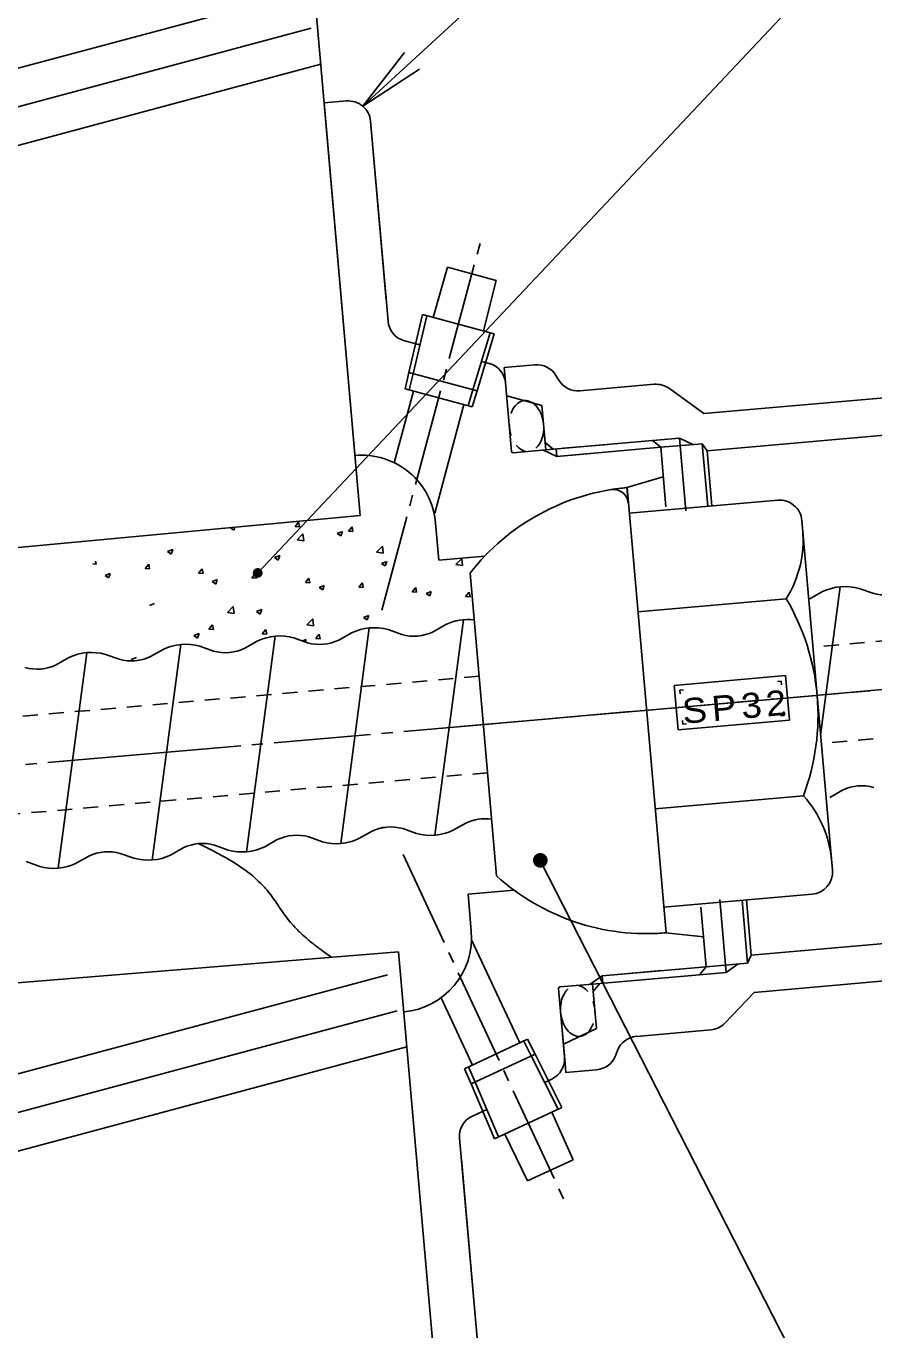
# Model space of a CAD drawing. Units: millimetres on the paper, scale 1:2. Extents: x 0 to 841, y 0 to 594.
# Drawn here: x 563.1 to 620, y 267.3 to 354.8 of the extents above; entities that cross this region are included whole.
import ezdxf

# ---------------------------------------------------------------- set-up
doc = ezdxf.new("R2010")
doc.units = ezdxf.units.MM
for name, pattern in [('USER1', [1.75, 1, -0.75]), ('USER2', [8.75, 6.5, -0.75, 0.75, -0.75]), ('USER3', [7.75, 4, -0.75, 0.75, -0.75, 0.75, -0.75])]:
    doc.linetypes.add(name, pattern=pattern)
for name, color, linetype, lineweight in [('1_外形線', 7, 'Continuous', 25), ('2_細い実線', 3, 'Continuous', 25), ('3_隠れ線', 2, 'USER1', 25), ('4_中心線', 1, 'USER2', 25), ('5_想像線', 6, 'USER3', 25), ('6_寸法線', 4, 'Continuous', 25)]:
    doc.layers.add(name, color=color, linetype=linetype, lineweight=lineweight)
doc.styles.add('標準ベクトル', font='')
doc.styles.get('標準ベクトル').set_extended_font_data('標準ベクトル')

# ---------------------------------------------------------------- blocks, each defined once
blk = doc.blocks.new('open_arrow')
at = {"color": 0, "linetype": 'Continuous', "lineweight": -2}
blk.add_lwpolyline([(7.5, 1.25), (0, 0), (7.5, -1.25)], dxfattribs=at)
blk = doc.blocks.new('filled_dot')
at = {"color": 0, "linetype": 'Continuous', "lineweight": -2, "const_width": 1.25}
blk.add_lwpolyline([(-0.625, 0, 1), (0.625, 0, 1)], format="xyb", close=True, dxfattribs=at)

msp = doc.modelspace()

# ---------------------------------------------------------------- linework, layer by layer
at = {"layer": '1_外形線'}
for p, q in [((585.527, 321.967), (578.805, 398.802)), ((523.585, 341.544), (581.583, 357.085)), ((523.806, 339.015), (582.23, 354.67)), ((524.028, 336.486), (582.877, 352.255)), ((583.105, 349.656), (584.599, 349.787)), ((583.105, 349.656), (584.599, 349.787)), ((583.105, 349.656), (585.527, 321.967)), ((583.105, 349.656), (585.527, 321.967)), ((587.274, 336.415), (586.224, 348.423)), ((587.398, 335.005), (586.224, 348.423)), ((590.432, 335.256), (591.397, 338.621)), ((594.66, 337.747), (591.397, 338.621)), ((593.813, 334.35), (594.66, 337.747)), ((588.798, 331.553), (589.713, 335.449)), ((594.533, 334.157), (589.713, 335.449)), ((589.533, 333.411), (588.504, 333.687)), ((593.377, 330.326), (594.533, 334.157)), ((608.591, 328.798), (656.809, 333.017)), ((594.184, 332.165), (593.67, 332.302)), ((595.199, 331.893), (597.264, 332.073)), ((595.199, 331.893), (595.691, 326.264)), ((593.377, 330.326), (588.798, 331.553)), ((589.079, 331.478), (588.824, 330.392)), ((598.673, 331.364), (598.873, 331.039)), ((587.819, 325.502), (589.108, 330.315)), ((593.054, 329.258), (588.543, 330.467)), ((593.096, 330.401), (592.774, 329.333)), ((600.281, 330.33), (605.272, 330.766)), ((606.288, 330.483), (608.591, 328.798)), ((608.826, 326.309), (654.563, 330.311)), ((590.534, 322.111), (592.489, 329.409)), ((595.366, 329.987), (597.73, 329.354)), ((597.73, 329.354), (597.991, 326.365)), ((597.948, 326.863), (598.489, 326.409)), ((597.991, 326.365), (605.164, 326.993)), ((599.187, 326.47), (602.175, 326.731)), ((605.706, 326.538), (605.164, 326.993)), ((605.706, 326.538), (608.495, 326.782)), ((605.706, 326.538), (606.054, 322.553)), ((606.957, 327.149), (607.383, 322.277)), ((608.495, 326.782), (608.862, 322.58)), ((608.495, 326.782), (608.826, 326.309)), ((597.991, 326.365), (595.8, 326.173)), ((598.689, 326.426), (598.732, 325.928)), ((608.826, 326.309), (609.15, 322.605)), ((603.433, 323.83), (605.88, 324.546)), ((603.433, 323.83), (603.523, 322.798)), ((603.448, 323.831), (606.062, 293.945)), ((603.598, 322.113), (613.56, 322.984)), ((348.617, 299.818), (585.527, 321.967)), ((590.809, 318.961), (590.591, 321.451)), ((615.185, 321.621), (617.237, 298.16)), ((590.809, 318.961), (593.891, 319.231)), ((592.908, 318.089), (594.686, 297.77)), ((617.767, 317.179), (616.445, 307.219)), ((619.032, 317.064), (619.949, 316.735)), ((604.176, 315.5), (614.138, 316.372)), ((615.729, 316.366), (616.574, 316.849)), ((586.138, 314.412), (584.217, 299.939)), ((586.138, 314.411), (584.217, 299.939)), ((587.403, 314.297), (588.319, 313.967)), ((587.403, 314.297), (588.319, 313.967)), ((590.426, 314.152), (591.271, 314.635)), ((590.426, 314.152), (591.271, 314.635)), ((590.426, 314.152), (591.271, 314.635)), ((592.463, 314.965), (590.543, 300.493)), ((592.463, 314.958), (590.543, 300.492)), ((577.774, 313.045), (578.619, 313.528)), ((577.774, 313.045), (578.619, 313.528)), ((577.774, 313.045), (578.619, 313.528)), ((579.812, 313.858), (577.891, 299.386)), ((579.812, 313.858), (577.891, 299.386)), ((581.077, 313.743), (581.993, 313.414)), ((581.077, 313.743), (581.993, 313.414)), ((584.1, 313.598), (584.945, 314.082)), ((584.1, 313.598), (584.945, 314.082)), ((584.1, 313.598), (584.945, 314.082)), ((567.16, 312.751), (565.239, 298.279)), ((568.425, 312.636), (569.342, 312.307)), ((571.448, 312.491), (572.293, 312.975)), ((571.448, 312.491), (572.293, 312.975)), ((573.486, 313.305), (571.565, 298.832)), ((574.751, 313.19), (575.668, 312.861)), ((565.122, 311.938), (565.968, 312.421)), ((565.122, 311.938), (565.968, 312.421)), ((606.617, 310.557), (614.088, 311.21)), ((614.088, 311.21), (614.35, 308.222)), ((606.617, 310.557), (606.878, 307.568)), ((606.878, 307.568), (614.35, 308.222)), ((605.333, 302.276), (615.295, 303.147)), ((617.072, 303.039), (617.917, 303.523)), ((591.768, 300.825), (592.614, 301.309)), ((591.768, 300.825), (592.614, 301.309)), ((582.069, 300.386), (582.985, 300.057)), ((582.069, 300.386), (582.985, 300.057)), ((585.443, 300.272), (586.288, 300.755)), ((585.443, 300.272), (586.288, 300.755)), ((588.394, 300.94), (589.311, 300.61)), ((588.394, 300.939), (589.311, 300.61)), ((572.791, 299.165), (573.636, 299.648)), ((575.743, 299.833), (576.659, 299.503)), ((579.117, 299.718), (579.962, 300.202)), ((579.117, 299.718), (579.962, 300.202)), ((563.091, 298.726), (564.008, 298.396)), ((566.465, 298.611), (567.31, 299.095)), ((569.417, 299.279), (570.333, 298.95)), ((592.77, 296.547), (595.852, 296.816)), ((592.988, 294.056), (592.77, 296.547)), ((605.912, 295.664), (615.874, 296.535)), ((610.095, 291.286), (609.667, 296.173)), ((611.545, 291.915), (611.176, 296.131)), ((611.789, 292.439), (611.464, 296.156)), ((611.789, 292.439), (657.526, 296.44)), ((608.407, 295.656), (608.756, 291.671)), ((611.99, 289.947), (660.208, 294.165)), ((593.005, 293.483), (596.239, 286.549)), ((606.048, 293.944), (608.582, 293.664)), ((350.934, 273.343), (588.09, 292.669)), ((588.09, 292.669), (590.513, 264.98)), ((594.53, 219.061), (588.09, 292.669)), ((588.09, 292.669), (590.513, 264.98)), ((611.545, 291.915), (611.789, 292.439)), ((608.301, 291.13), (608.756, 291.671)), ((608.756, 291.671), (611.545, 291.915)), ((587.355, 291.118), (529.357, 275.577)), ((601.129, 290.502), (608.301, 291.13)), ((601.783, 291.061), (601.826, 290.563)), ((599.247, 285.62), (598.846, 290.202)), ((601.129, 290.502), (598.937, 290.31)), ((601.129, 290.502), (601.39, 287.513)), ((601.172, 290.004), (601.627, 290.546)), ((610.015, 287.888), (611.99, 289.947)), ((590.961, 289.586), (593.067, 285.069)), ((599.263, 285.436), (598.912, 289.455)), ((588.002, 288.703), (529.578, 273.048)), ((599.172, 286.479), (601.39, 287.513)), ((604.073, 286.995), (609.063, 287.432)), ((588.649, 286.288), (529.799, 270.519)), ((596.769, 286.796), (592.537, 284.822)), ((597.009, 285.677), (596.506, 286.673)), ((597.272, 285.8), (592.976, 283.797)), ((597.272, 285.8), (599.076, 282.228)), ((599.263, 285.436), (599.339, 284.574)), ((602.668, 285.697), (602.808, 286.052)), ((593.24, 283.92), (592.8, 284.945)), ((599.339, 284.574), (601.404, 284.754)), ((592.976, 283.797), (594.553, 280.119)), ((598.387, 284.13), (597.904, 283.904)), ((594.022, 282.094), (593.057, 281.644)), ((599.076, 282.228), (594.553, 280.119)), ((598.401, 281.913), (599.824, 278.715)), ((592.197, 280.154), (593.371, 266.735)), ((595.229, 280.434), (596.763, 277.287)), ((592.32, 278.743), (593.371, 266.735)), ((599.824, 278.715), (596.763, 277.287))]:
    msp.add_line(p, q, dxfattribs=at)
for centre, radius, start, end in [((584.73, 348.293), 1.5, 5, 95), ((584.73, 348.293), 1.5, 5, 95), ((588.892, 335.136), 1.5, 185, 255), ((593.796, 330.716), 1.5, 5, 75), ((597.395, 330.579), 1.5, 31.56505, 95), ((600.151, 331.824), 1.5, 211.56505, 275), ((605.402, 329.272), 1.5, 53.81407, 95), ((585.61, 321.016), 5, 5, 95), ((595.791, 326.273), 0.1, 185, 275), ((604.755, 308.888), 15, 95, 142.16657), ((604.74, 308.887), 15, 95, 99.09604), ((602.527, 322.711), 1, 5, 99.09604), ((613.691, 321.49), 1.5, 5, 95), ((607.769, 320.332), 7.5, 328.1301, 5), ((618.089, 313.694), 3.5, 74.36613, 115.63387), ((620.757, 319.624), 3, 254.36605, 295.63211), ((600.834, 308.545), 15.435, 5, 30.46857), ((586.459, 310.926), 3.5, 74.36613, 115.63387), ((586.459, 310.926), 3.5, 74.36613, 115.63387), ((586.459, 310.926), 3.5, 74.36613, 115.63387), ((592.785, 311.48), 3.5, 83.73815, 115.63387), ((592.785, 311.48), 3.5, 83.73815, 115.63387), ((592.785, 311.48), 3.5, 83.49174, 115.63387), ((580.134, 310.373), 3.5, 74.36613, 115.63387), ((580.134, 310.373), 3.5, 74.36613, 115.63387), ((580.134, 310.373), 3.5, 74.36613, 115.63387), ((582.802, 316.303), 3, 254.36605, 295.63211), ((582.802, 316.303), 3, 254.36605, 295.63211), ((589.128, 316.856), 3, 254.36605, 295.63211), ((589.128, 316.856), 3, 254.36605, 295.63211), ((567.482, 309.266), 3.5, 74.36613, 115.63387), ((567.482, 309.266), 3.5, 74.36613, 115.63387), ((570.15, 315.196), 3, 254.36605, 295.63211), ((573.808, 309.819), 3.5, 74.36613, 115.63387), ((573.808, 309.819), 3.5, 74.36613, 115.63387), ((576.476, 315.75), 3, 254.36605, 295.63211), ((563.824, 314.643), 3, 254.36605, 295.63211), ((600.834, 308.545), 15.435, 339.53143, 5), ((619.215, 300.818), 3, 74.3637, 115.63395), ((609.71, 298.142), 7.5, 5, 41.8699), ((593.912, 298.604), 3, 81.83035, 115.63395), ((593.912, 298.604), 3, 81.83035, 115.63395), ((593.912, 298.604), 3, 81.54075, 115.63395), ((581.26, 297.497), 3, 74.3637, 115.63395), ((581.26, 297.497), 3, 74.3637, 115.63395), ((581.26, 297.497), 3, 74.3637, 115.63395), ((583.928, 303.427), 3.5, 254.36613, 295.63387), ((583.928, 303.427), 3.5, 254.36613, 295.63387), ((587.586, 298.051), 3, 74.3637, 115.63395), ((587.586, 298.05), 3, 74.3637, 115.63395), ((587.586, 298.05), 3, 74.3637, 115.63395), ((590.254, 303.981), 3.5, 254.36613, 295.63387), ((590.254, 303.981), 3.5, 254.36613, 295.63387), ((568.608, 296.39), 3, 74.3637, 115.63395), ((568.608, 296.39), 3, 74.3637, 115.63395), ((574.934, 296.944), 3, 74.3637, 115.63395), ((574.934, 296.944), 3, 74.3637, 115.63395), ((577.602, 302.874), 3.5, 254.36613, 295.63387), ((577.602, 302.874), 3.5, 254.36613, 295.63387), ((564.951, 301.767), 3.5, 254.36613, 295.63387), ((571.277, 302.32), 3.5, 254.36613, 295.63387), ((604.755, 308.888), 15, 227.83343, 275), ((615.743, 298.029), 1.5, 275, 5), ((588.007, 293.62), 5, 275, 5), ((604.74, 308.887), 15, 270.90396, 275), ((598.946, 290.211), 0.1, 95, 185), ((608.932, 288.926), 1.5, 275, 316.18593), ((604.203, 285.501), 1.5, 95, 158.43495), ((597.753, 285.489), 1.5, 295, 5), ((601.273, 286.248), 1.5, 275, 338.43495), ((593.691, 280.285), 1.5, 115, 185)]:
    msp.add_arc(centre, radius, start, end, dxfattribs=at)
at = {"layer": '2_細い実線'}
for p, q in [((589.079, 331.478), (589.993, 335.374)), ((593.096, 330.401), (594.252, 334.233)), ((588.798, 331.553), (588.543, 330.467)), ((593.377, 330.326), (593.054, 329.258)), ((598.732, 325.928), (605.706, 326.538)), ((605.164, 326.993), (606.957, 327.149)), ((606.957, 327.149), (607.863, 326.727)), ((598.732, 325.928), (597.826, 326.351)), ((599.518, 325.997), (602.717, 326.277)), ((581.153, 321.229), (581.394, 321.517)), ((581.452, 321.203), (581.394, 321.516)), ((576.265, 321.101), (576.396, 321.081)), ((576.397, 321.081), (576.393, 321.113)), ((576.797, 321.151), (577.042, 320.986)), ((577.042, 320.985), (577.107, 321.18)), ((581.153, 321.229), (581.452, 321.203)), ((581.288, 320.322), (581.677, 320.728)), ((581.733, 320.253), (581.678, 320.728)), ((583.979, 320.753), (584.329, 320.887)), ((583.979, 320.753), (584.227, 320.585)), ((584.228, 320.585), (584.329, 320.887)), ((584.739, 320.915), (584.98, 321.203)), ((584.739, 320.915), (585.038, 320.889)), ((585.038, 320.889), (584.98, 321.202)), ((572.592, 319.541), (572.942, 319.675)), ((572.592, 319.541), (572.841, 319.373)), ((572.841, 319.373), (572.942, 319.675)), ((581.288, 320.322), (581.733, 320.253)), ((586.624, 319.495), (587.014, 319.901)), ((586.624, 319.495), (587.069, 319.426)), ((587.069, 319.425), (587.014, 319.9)), ((567.578, 318.717), (567.8, 318.697)), ((567.8, 318.697), (567.764, 318.893)), ((571.088, 318.41), (571.329, 318.697)), ((571.387, 318.383), (571.329, 318.696)), ((579.778, 319.14), (580.128, 319.275)), ((579.778, 319.14), (580.026, 318.972)), ((580.026, 318.972), (580.128, 319.274)), ((586.963, 318.74), (587.313, 318.874)), ((586.963, 318.74), (587.212, 318.572)), ((587.212, 318.572), (587.313, 318.874)), ((591.96, 318.667), (592.35, 319.073)), ((591.96, 318.667), (592.405, 318.598)), ((592.405, 318.598), (592.35, 319.073)), ((568.391, 317.928), (568.741, 318.062)), ((568.391, 317.928), (568.618, 317.775)), ((568.651, 317.795), (568.741, 318.062)), ((571.088, 318.41), (571.387, 318.383)), ((574.674, 318.096), (574.915, 318.383)), ((574.674, 318.096), (574.973, 318.07)), ((574.973, 318.069), (574.915, 318.383)), ((578.26, 317.782), (578.501, 318.069)), ((578.26, 317.782), (578.559, 317.756)), ((578.559, 317.756), (578.501, 318.069)), ((581.847, 317.468), (582.088, 317.756)), ((582.146, 317.442), (582.088, 317.755)), ((575.576, 317.528), (575.927, 317.662)), ((575.576, 317.528), (575.825, 317.36)), ((575.825, 317.359), (575.927, 317.662)), ((581.847, 317.468), (582.145, 317.442)), ((582.762, 317.127), (583.112, 317.262)), ((582.762, 317.127), (583.011, 316.959)), ((583.011, 316.959), (583.112, 317.261)), ((585.433, 317.155), (585.674, 317.442)), ((585.433, 317.155), (585.732, 317.128)), ((585.732, 317.128), (585.674, 317.441)), ((589.019, 316.841), (589.26, 317.128)), ((589.318, 316.814), (589.26, 317.128)), ((571.375, 315.915), (571.725, 316.049)), ((589.019, 316.841), (589.318, 316.815)), ((589.948, 316.727), (590.298, 316.861)), ((589.948, 316.727), (590.196, 316.559)), ((590.197, 316.559), (590.298, 316.861)), ((592.605, 316.527), (592.847, 316.814)), ((592.605, 316.527), (592.904, 316.501)), ((592.904, 316.5), (592.847, 316.814)), ((576.615, 315.452), (577.004, 315.858)), ((576.615, 315.452), (577.059, 315.383)), ((577.059, 315.382), (577.004, 315.857)), ((578.561, 315.514), (578.911, 315.649)), ((578.561, 315.514), (578.81, 315.347)), ((578.81, 315.346), (578.911, 315.649)), ((585.747, 315.114), (586.097, 315.248)), ((585.747, 315.114), (585.995, 314.946)), ((585.995, 314.946), (586.097, 315.248)), ((575.368, 314.335), (575.609, 314.622)), ((575.368, 314.335), (575.667, 314.309)), ((575.667, 314.308), (575.609, 314.622)), ((578.954, 314.021), (579.195, 314.308)), ((579.253, 313.995), (579.195, 314.308)), ((581.951, 314.624), (582.34, 315.03)), ((581.951, 314.624), (582.395, 314.555)), ((582.396, 314.555), (582.34, 315.03)), ((574.36, 313.902), (574.71, 314.036)), ((574.36, 313.902), (574.609, 313.734)), ((574.609, 313.734), (574.71, 314.036)), ((578.954, 314.021), (579.253, 313.995)), ((581.644, 313.539), (581.896, 313.636)), ((581.84, 313.469), (581.896, 313.635)), ((582.54, 313.707), (582.781, 313.995)), ((582.54, 313.707), (582.839, 313.681)), ((582.839, 313.681), (582.782, 313.994)), ((570.159, 312.289), (570.509, 312.424)), ((601.783, 291.061), (608.756, 291.671)), ((610.095, 291.286), (610.914, 291.86)), ((601.783, 291.061), (600.963, 290.488)), ((602.568, 291.13), (605.767, 291.41)), ((608.301, 291.13), (610.095, 291.286)), ((597.272, 285.8), (596.769, 286.796)), ((597.009, 285.677), (598.813, 282.105)), ((592.976, 283.797), (592.537, 284.822)), ((593.24, 283.92), (594.817, 280.242))]:
    msp.add_line(p, q, dxfattribs=at)
msp.add_open_spline([(574.673, 299.932), (574.925, 299.812), (575.673, 299.434), (575.919, 299.302), (576.162, 299.172), (576.885, 298.77), (577.118, 298.623), (577.346, 298.478), (578.012, 298.016), (578.22, 297.844), (578.426, 297.674), (578.996, 297.112), (579.179, 296.917), (579.274, 296.816), (579.524, 296.481), (579.606, 296.37), (579.69, 296.257), (579.928, 295.909), (580.008, 295.794), (580.089, 295.679), (580.327, 295.33), (580.41, 295.216), (580.492, 295.103), (580.744, 294.766), (580.835, 294.66), (580.952, 294.523), (581.322, 294.127), (581.451, 294.001), (581.581, 293.875), (581.99, 293.517), (582.13, 293.402), (582.27, 293.285), (582.704, 292.952), (582.85, 292.842), (582.996, 292.732), (583.441, 292.408), (583.591, 292.302)], degree=3, knots=[0, 0, 0, 0, 1, 1, 1, 2, 2, 2, 3, 3, 3, 4, 4, 4, 5, 5, 5, 6, 6, 6, 7, 7, 7, 8, 8, 8, 9, 9, 9, 10, 10, 10, 11, 11, 11, 12, 12, 12, 12], dxfattribs=at)
at = {"layer": '3_隠れ線'}
for p, q in [((629.86, 314.347), (615.928, 313.128)), ((593.514, 311.167), (488.099, 301.944)), ((630.426, 307.872), (616.494, 306.653)), ((594.08, 304.692), (488.666, 295.469)), ((608.756, 291.676), (608.731, 291.669))]:
    msp.add_line(p, q, dxfattribs=at)
at = {"layer": '4_中心線'}
for p, q in [((586.976, 315.597), (593.689, 340.651)), ((571.026, 305.937), (672.051, 314.776)), ((592.256, 307.795), (619.753, 310.2)), ((571.026, 305.937), (221.707, 275.376)), ((588.411, 299.194), (599.373, 275.687))]:
    msp.add_line(p, q, dxfattribs=at)
at = {"layer": '5_想像線'}
for p, q in [((613.551, 310.812), (613.8, 310.834)), ((613.8, 310.834), (613.822, 310.585)), ((606.996, 310.239), (607.245, 310.26)), ((607.018, 309.989), (606.996, 310.239)), ((607.196, 307.947), (607.174, 308.196)), ((614, 308.543), (613.751, 308.521)), ((613.979, 308.792), (614, 308.543)), ((607.445, 307.969), (607.196, 307.947))]:
    msp.add_line(p, q, dxfattribs=at)
for centre, major_axis in [((596.697, 327.968), (-0.149, 1.703)), ((600.132, 288.699), (0.149, -1.703))]:
    msp.add_ellipse(centre, major_axis=major_axis, ratio=0.672797, dxfattribs=at)
at = {"layer": '6_寸法線'}
for p, q in [((587.674, 314.199), (587.676, 314.202)), ((587.677, 314.198), (587.677, 314.202))]:
    msp.add_line(p, q, dxfattribs=at)
for points in [[(585.694, 349.442), (626.675, 387.053), (627.275, 387.053), (651.378, 387.053), (639.326, 387.053), (645.352, 387.053)], [(578.644, 318.105), (623.58, 365.788), (624.83, 365.788), (649.601, 365.788), (637.216, 365.788), (643.408, 365.788)], [(597.622, 298.809), (625.201, 244.807), (627.076, 244.807), (669.083, 244.807), (648.079, 244.807), (658.581, 244.807)]]:
    msp.add_lwpolyline(points, dxfattribs=at)

# ---------------------------------------------------------------- block references
for name, p, xscale, yscale, rotation in [('open_arrow', (585.694, 349.442), 0.6, 0.6, 42.5), ('filled_dot', (578.644, 318.105), 0.263, 0.263, 46.7), ('filled_dot', (597.622, 298.809), 0.394, 0.394, 297.1)]:
    msp.add_blockref(name, p, dxfattribs=dict(at, xscale=xscale, yscale=yscale, rotation=rotation))

# ---------------------------------------------------------------- texts
at = {"layer": '1_外形線', "insert": (607.23, 307.95), "char_height": 1.686, "attachment_point": 7, "rotation": 5, "style": '標準ベクトル'}
msp.add_mtext('\\T1.2;\\W1.1;SP32', dxfattribs=at)

doc.saveas('drawing.dxf')
